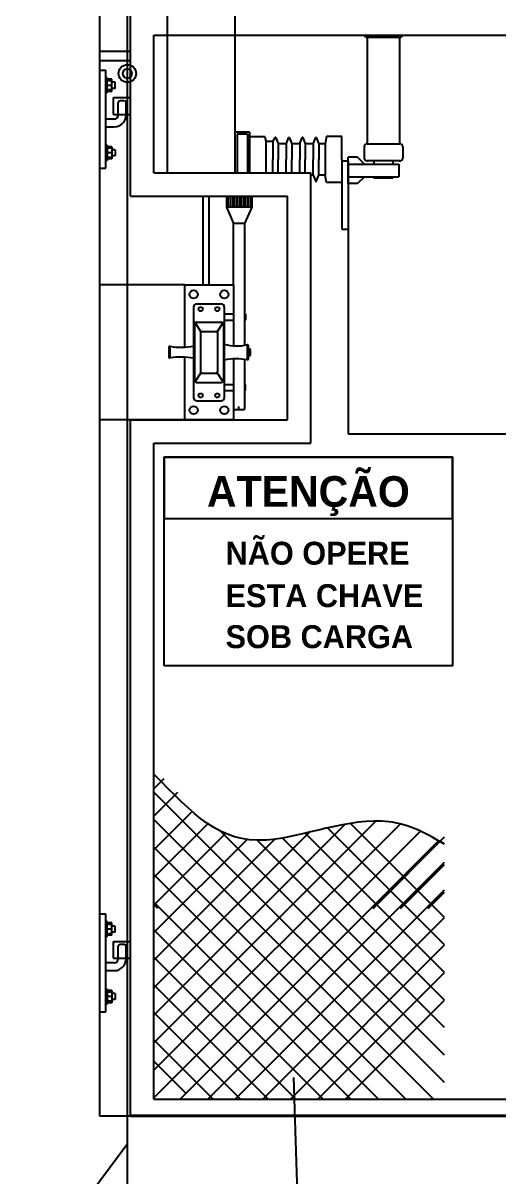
# Model space of a CAD drawing. Header units: metres. Extents: x 4188.7 to 4272.1, y 2012.8 to 2020.9.
# Drawn here: x 4218.562 to 4218.945, y 2016.065 to 2016.994 of the extents above; entities that cross this region are included whole.
import ezdxf

# ---------------------------------------------------------------- set-up
doc = ezdxf.new("R2010")
doc.units = ezdxf.units.M
doc.linetypes.add('DASHDOT', pattern=[25.4, 12.7, -6.35, 0, -6.35])
doc.linetypes.add('HIDDEN', pattern=[9.525, 6.35, -3.175])
for name, color, linetype in [('0e-acionamento', 2, 'Continuous'), ('0E-Arquitetura', 1, 'Continuous'), ('0e-isolador', 2, 'Continuous'), ('0e-seccionadora', 4, 'Continuous'), ('A-FORMATOINTERNO', 22, 'Continuous'), ('A-PARED', 7, 'Continuous'), ('E-ALTATENSAO', 5, 'Continuous'), ('E-EQUIPAMENTOS', 130, 'Continuous'), ('FORMATO_LEGENDA', 7, 'Continuous'), ('MALHA-DE-TERRA', 7, 'Continuous')]:
    doc.layers.add(name, color=color, linetype=linetype)
doc.styles.add('TECHNICBOLD', font='teb_____.pfb')

msp = doc.modelspace()

# ---------------------------------------------------------------- linework, layer by layer
at = {"color": 7}
msp.add_line((4218.54867, 2015.96083), (4218.64602, 2016.0906), dxfattribs=at)
at = {"layer": '0e-acionamento'}
for p, q in [((4218.72604, 2016.85453), (4218.72604, 2016.84564)), ((4218.72604, 2016.85453), (4218.74644, 2016.85453)), ((4218.72735, 2016.85453), (4218.72735, 2016.84564)), ((4218.72913, 2016.85453), (4218.72913, 2016.84564)), ((4218.7309, 2016.85453), (4218.7309, 2016.84564)), ((4218.73268, 2016.85453), (4218.73268, 2016.84564)), ((4218.73446, 2016.85453), (4218.73446, 2016.84564)), ((4218.73624, 2016.85453), (4218.73624, 2016.84564)), ((4218.73802, 2016.85453), (4218.73802, 2016.84564)), ((4218.7398, 2016.85453), (4218.7398, 2016.84564)), ((4218.74158, 2016.85453), (4218.74158, 2016.84564)), ((4218.74335, 2016.85453), (4218.74335, 2016.84564)), ((4218.74513, 2016.85453), (4218.74513, 2016.84564)), ((4218.74644, 2016.85453), (4218.74644, 2016.84564)), ((4218.72604, 2016.84564), (4218.7318, 2016.83253)), ((4218.74644, 2016.84564), (4218.74069, 2016.83253)), ((4218.7318, 2016.78312), (4218.7318, 2016.83253)), ((4218.74069, 2016.83253), (4218.7318, 2016.83253)), ((4218.74069, 2016.83253), (4218.74069, 2016.73444)), ((4218.69227, 2016.78312), (4218.62416, 2016.78312)), ((4218.69227, 2016.78312), (4218.69227, 2016.73289)), ((4218.69227, 2016.78312), (4218.7318, 2016.78312)), ((4218.7318, 2016.78312), (4218.7318, 2016.73396)), ((4218.69968, 2016.76533), (4218.69968, 2016.69222)), ((4218.70215, 2016.7678), (4218.72191, 2016.7678)), ((4218.72439, 2016.76533), (4218.72439, 2016.69222)), ((4218.70089, 2016.7524), (4218.70555, 2016.74529)), ((4218.70228, 2016.75298), (4218.72178, 2016.75298)), ((4218.72318, 2016.7524), (4218.71852, 2016.74529)), ((4218.72439, 2016.75967), (4218.7318, 2016.75967)), ((4218.72439, 2016.75473), (4218.7318, 2016.75473)), ((4218.74069, 2016.75967), (4218.74148, 2016.75967)), ((4218.74069, 2016.75473), (4218.74148, 2016.75473)), ((4218.74148, 2016.75967), (4218.74148, 2016.75473)), ((4218.70031, 2016.75101), (4218.70031, 2016.70654)), ((4218.70525, 2016.74458), (4218.70525, 2016.71297)), ((4218.70624, 2016.74557), (4218.71783, 2016.74557)), ((4218.71882, 2016.74458), (4218.71882, 2016.71297)), ((4218.72376, 2016.75101), (4218.72376, 2016.70654)), ((4218.68012, 2016.73348), (4218.68012, 2016.7243)), ((4218.68064, 2016.73361), (4218.68064, 2016.72417)), ((4218.74286, 2016.73491), (4218.74286, 2016.72264)), ((4218.74353, 2016.73441), (4218.74353, 2016.72314)), ((4218.6796, 2016.73261), (4218.6796, 2016.72517)), ((4218.69227, 2016.7248), (4218.69227, 2016.67443)), ((4218.74353, 2016.73134), (4218.74504, 2016.73134)), ((4218.74491, 2016.72877), (4218.74353, 2016.72877)), ((4218.74353, 2016.72621), (4218.74504, 2016.72621)), ((4218.74491, 2016.73134), (4218.74491, 2016.72621)), ((4218.74523, 2016.73115), (4218.74523, 2016.7264)), ((4218.7318, 2016.72347), (4218.7318, 2016.67443)), ((4218.74069, 2016.72305), (4218.74069, 2016.68305)), ((4218.70555, 2016.71226), (4218.70089, 2016.70515)), ((4218.70624, 2016.71198), (4218.71783, 2016.71198)), ((4218.71852, 2016.71226), (4218.72318, 2016.70515)), ((4218.70228, 2016.70457), (4218.72178, 2016.70457)), ((4218.72439, 2016.70282), (4218.7318, 2016.70282)), ((4218.72439, 2016.69788), (4218.7318, 2016.69788)), ((4218.74069, 2016.70282), (4218.74148, 2016.70282)), ((4218.74069, 2016.69788), (4218.74148, 2016.69788)), ((4218.74148, 2016.69788), (4218.74148, 2016.70282)), ((4218.70215, 2016.68975), (4218.72191, 2016.68975)), ((4218.7318, 2016.6828), (4218.74044, 2016.6828)), ((4218.73617, 2016.6828), (4218.73617, 2016.68521)), ((4218.69227, 2016.67443), (4218.62416, 2016.67443)), ((4218.7318, 2016.67443), (4218.69227, 2016.67443))]:
    msp.add_line(p, q, dxfattribs=at)
at = {"layer": '0e-acionamento', "linetype": 'Continuous'}
msp.add_line((4218.74644, 2016.84564), (4218.72604, 2016.84564), dxfattribs=at)
at = {"layer": '0e-acionamento'}
for centre, radius in [((4218.69968, 2016.77539), 0.00333), ((4218.72439, 2016.77539), 0.00333), ((4218.70534, 2016.76354), 0.00167), ((4218.71873, 2016.76354), 0.00167), ((4218.70534, 2016.69401), 0.00167), ((4218.71873, 2016.69401), 0.00167), ((4218.69968, 2016.68216), 0.00333), ((4218.72439, 2016.68216), 0.00333)]:
    msp.add_circle(centre, radius, dxfattribs=at)
for centre, radius, start, end in [((4218.70215, 2016.76533), 0.00247, 90, 180), ((4218.72191, 2016.76533), 0.00247, 0, 90), ((4218.70228, 2016.75101), 0.00198, 90, 180), ((4218.72178, 2016.75101), 0.00198, 0, 90), ((4218.70624, 2016.74458), 0.000988, 90, 180), ((4218.71783, 2016.74458), 0.000988, 0, 90), ((4218.68059, 2016.73261), 0.000988, 80.0778, 180), ((4218.68956, 2016.78386), 0.05104, 260.0778, 281.44176), ((4218.73422, 2016.77118), 0.0373, 254.71969, 283.55422), ((4218.74302, 2016.73441), 0.000514, 0, 96.3637), ((4218.68059, 2016.72517), 0.000988, 180, 278.83025), ((4218.68949, 2016.66789), 0.05698, 79.69371, 98.83025), ((4218.74504, 2016.73115), 0.000193, 0, 90), ((4218.74504, 2016.7264), 0.000193, 270, 0), ((4218.73428, 2016.68197), 0.04158, 77.95602, 103.77008), ((4218.74302, 2016.72314), 0.000514, 263.6363, 0), ((4218.70228, 2016.70654), 0.00198, 180, 270), ((4218.70624, 2016.71297), 0.000988, 180, 270), ((4218.71783, 2016.71297), 0.000988, 270, 0), ((4218.72178, 2016.70654), 0.00198, 270, 0), ((4218.70215, 2016.69222), 0.00247, 180, 270), ((4218.72191, 2016.69222), 0.00247, 270, 0), ((4218.74044, 2016.68305), 0.000247, 270, 0)]:
    msp.add_arc(centre, radius, start, end, dxfattribs=at)
at = {"layer": '0E-Arquitetura', "color": 1}
for p, q in [((4218.64886, 2016.85453), (4218.64886, 2017.00306)), ((4218.66768, 2016.98424), (4219.54403, 2016.98424)), ((4218.66768, 2016.87335), (4218.66768, 2016.98424)), ((4218.62416, 2016.95613), (4218.6291, 2016.95613)), ((4218.6291, 2016.87708), (4218.6291, 2016.95613)), ((4218.63008, 2016.94985), (4218.6291, 2016.94985)), ((4218.63008, 2016.9377), (4218.63008, 2016.94985)), ((4218.63379, 2016.94872), (4218.63008, 2016.94872)), ((4218.63379, 2016.94748), (4218.63008, 2016.94748)), ((4218.63379, 2016.93884), (4218.63379, 2016.94872)), ((4218.63379, 2016.94378), (4218.63008, 2016.94378)), ((4218.63379, 2016.94007), (4218.63008, 2016.94007)), ((4218.63379, 2016.93884), (4218.63008, 2016.93884)), ((4218.63651, 2016.94625), (4218.63379, 2016.94625)), ((4218.63651, 2016.94131), (4218.63379, 2016.94131)), ((4218.63651, 2016.94131), (4218.63651, 2016.94625)), ((4218.63008, 2016.9377), (4218.6291, 2016.9377)), ((4218.63898, 2016.91974), (4218.63898, 2016.92994)), ((4218.64377, 2016.93142), (4218.64046, 2016.93142)), ((4218.64525, 2016.91974), (4218.64525, 2016.92994)), ((4218.63584, 2016.9166), (4218.6291, 2016.9166)), ((4218.6291, 2016.91033), (4218.63584, 2016.91033)), ((4218.63008, 2016.89551), (4218.6291, 2016.89551)), ((4218.63008, 2016.89551), (4218.63008, 2016.88335)), ((4218.63379, 2016.89437), (4218.63008, 2016.89437)), ((4218.63379, 2016.89314), (4218.63008, 2016.89314)), ((4218.63379, 2016.89437), (4218.63379, 2016.88449)), ((4218.63651, 2016.8919), (4218.63379, 2016.8919)), ((4218.63651, 2016.8919), (4218.63651, 2016.88696)), ((4218.63008, 2016.88335), (4218.6291, 2016.88335)), ((4218.63379, 2016.88943), (4218.63008, 2016.88943)), ((4218.63379, 2016.88573), (4218.63008, 2016.88573)), ((4218.63379, 2016.88449), (4218.63008, 2016.88449)), ((4218.63651, 2016.88696), (4218.63379, 2016.88696)), ((4218.62416, 2016.87708), (4218.6291, 2016.87708)), ((4218.66768, 2016.87335), (4218.79403, 2016.87335)), ((4218.79403, 2016.65561), (4218.79403, 2016.87335)), ((4218.64886, 2016.85453), (4218.77521, 2016.85453)), ((4218.77521, 2016.67443), (4218.77521, 2016.85453)), ((4218.64886, 2016.11422), (4218.64886, 2016.67443)), ((4218.64886, 2016.67443), (4218.77521, 2016.67443)), ((4218.66768, 2016.12727), (4218.66768, 2016.65561)), ((4218.66768, 2016.65561), (4218.79403, 2016.65561)), ((4218.62416, 2016.27649), (4218.6291, 2016.27649)), ((4218.6291, 2016.19745), (4218.6291, 2016.27649)), ((4218.63008, 2016.27022), (4218.6291, 2016.27022)), ((4218.63008, 2016.25807), (4218.63008, 2016.27022)), ((4218.63379, 2016.26908), (4218.63008, 2016.26908)), ((4218.63379, 2016.2592), (4218.63379, 2016.26908)), ((4218.63379, 2016.26785), (4218.63008, 2016.26785)), ((4218.63379, 2016.26414), (4218.63008, 2016.26414)), ((4218.63379, 2016.26044), (4218.63008, 2016.26044)), ((4218.63651, 2016.26661), (4218.63379, 2016.26661)), ((4218.63651, 2016.26167), (4218.63379, 2016.26167)), ((4218.63651, 2016.26167), (4218.63651, 2016.26661)), ((4218.63008, 2016.25807), (4218.6291, 2016.25807)), ((4218.63379, 2016.2592), (4218.63008, 2016.2592)), ((4218.63898, 2016.24011), (4218.63898, 2016.25031)), ((4218.64377, 2016.25179), (4218.64046, 2016.25179)), ((4218.64525, 2016.24011), (4218.64525, 2016.25031)), ((4218.63584, 2016.23697), (4218.6291, 2016.23697)), ((4218.6291, 2016.2307), (4218.63584, 2016.2307)), ((4218.63008, 2016.21587), (4218.6291, 2016.21587)), ((4218.63008, 2016.21587), (4218.63008, 2016.20372)), ((4218.63379, 2016.21474), (4218.63008, 2016.21474)), ((4218.63379, 2016.2135), (4218.63008, 2016.2135)), ((4218.63379, 2016.21474), (4218.63379, 2016.20486)), ((4218.63008, 2016.20372), (4218.6291, 2016.20372)), ((4218.63379, 2016.2098), (4218.63008, 2016.2098)), ((4218.63379, 2016.20609), (4218.63008, 2016.20609)), ((4218.63379, 2016.20486), (4218.63008, 2016.20486)), ((4218.63651, 2016.21227), (4218.63379, 2016.21227)), ((4218.63651, 2016.20733), (4218.63379, 2016.20733)), ((4218.63651, 2016.21227), (4218.63651, 2016.20733)), ((4218.62416, 2016.19745), (4218.6291, 2016.19745)), ((4218.66768, 2016.12727), (4219.54403, 2016.12727)), ((4218.64886, 2016.11422), (4219.56285, 2016.11422)), ((4218.64886, 2016.11346), (4219.56285, 2016.11346))]:
    msp.add_line(p, q, dxfattribs=at)
at = {"layer": '0E-Arquitetura', "color": 252, "linetype": 'HIDDEN', "ltscale": 0.03}
for p, q in [((4218.63527, 2016.93389), (4218.64886, 2016.93389)), ((4218.63527, 2016.92031), (4218.63527, 2016.93389)), ((4218.63527, 2016.92031), (4218.64886, 2016.92031)), ((4218.63527, 2016.25426), (4218.64886, 2016.25426)), ((4218.63527, 2016.24067), (4218.63527, 2016.25426)), ((4218.63527, 2016.24067), (4218.64886, 2016.24067))]:
    msp.add_line(p, q, dxfattribs=at)
at = {"layer": '0E-Arquitetura'}
for p, q in [((4218.66768, 2016.37727), (4218.67597, 2016.38555)), ((4218.90176, 2016.1405), (4218.66768, 2016.37458)), ((4218.66768, 2016.35508), (4218.68707, 2016.37447)), ((4218.66768, 2016.32789), (4218.69859, 2016.3588)), ((4218.89281, 2016.12727), (4218.66768, 2016.3524)), ((4218.66768, 2016.17261), (4218.84627, 2016.3512)), ((4218.66768, 2016.30571), (4218.71105, 2016.34908)), ((4218.66768, 2016.15043), (4218.86612, 2016.34886)), ((4218.66768, 2016.19479), (4218.82142, 2016.34853)), ((4218.90176, 2016.25142), (4218.80754, 2016.34565)), ((4218.90176, 2016.2736), (4218.82604, 2016.34933)), ((4218.66768, 2016.12824), (4218.88241, 2016.34297)), ((4218.66768, 2016.21698), (4218.79291, 2016.34221)), ((4218.66768, 2016.28353), (4218.7253, 2016.34115)), ((4218.66768, 2016.23916), (4218.7651, 2016.33658)), ((4218.66768, 2016.26134), (4218.74267, 2016.33633)), ((4218.6889, 2016.12727), (4218.89696, 2016.33533)), ((4218.90176, 2016.16269), (4218.72159, 2016.34286)), ((4218.90176, 2016.18487), (4218.75094, 2016.33569)), ((4218.90176, 2016.20705), (4218.77127, 2016.33754)), ((4218.90176, 2016.22924), (4218.78958, 2016.34142)), ((4218.84418, 2016.28081), (4218.90176, 2016.33839)), ((4218.87062, 2016.12727), (4218.66768, 2016.33022)), ((4218.71108, 2016.12727), (4218.90176, 2016.31796)), ((4218.86636, 2016.28081), (4218.90176, 2016.31621)), ((4218.84844, 2016.12727), (4218.66768, 2016.30803)), ((4218.73326, 2016.12727), (4218.90176, 2016.29577)), ((4218.88855, 2016.28081), (4218.90176, 2016.29403)), ((4218.82626, 2016.12727), (4218.66768, 2016.28585)), ((4218.67097, 2016.28081), (4218.66768, 2016.2841)), ((4218.75545, 2016.12727), (4218.90176, 2016.27359)), ((4218.80407, 2016.12727), (4218.66768, 2016.26367)), ((4218.77763, 2016.12727), (4218.90176, 2016.25141)), ((4218.78189, 2016.12727), (4218.66768, 2016.24148)), ((4218.79981, 2016.12727), (4218.90176, 2016.22922)), ((4218.75971, 2016.12727), (4218.66768, 2016.2193)), ((4218.822, 2016.12727), (4218.90176, 2016.20704)), ((4218.73752, 2016.12727), (4218.66768, 2016.19712)), ((4218.71534, 2016.12727), (4218.66768, 2016.17493)), ((4218.69316, 2016.13228), (4218.66768, 2016.15775))]:
    msp.add_line(p, q, dxfattribs=at)
at = {"layer": '0E-Arquitetura', "color": 1}
for centre, radius, start, end in [((4218.64046, 2016.92994), 0.00148, 90, 180), ((4218.64377, 2016.92994), 0.00148, 0, 90), ((4218.63584, 2016.91974), 0.00941, 270, 0), ((4218.63584, 2016.91974), 0.00314, 270, 0), ((4218.64046, 2016.25031), 0.00148, 90, 180), ((4218.64377, 2016.25031), 0.00148, 0, 90), ((4218.63584, 2016.24011), 0.00941, 270, 0), ((4218.63584, 2016.24011), 0.00314, 270, 0)]:
    msp.add_arc(centre, radius, start, end, dxfattribs=at)
msp.add_open_spline([(4218.90176, 2016.33251), (4218.88753, 2016.341), (4218.84577, 2016.36319), (4218.7357, 2016.31576), (4218.6998, 2016.35651), (4218.66768, 2016.38894)], degree=3, knots=[0.0154204, 0.0154204, 0.0154204, 0.0154204, 0.1110711, 0.294184, 0.536065, 0.536065, 0.536065, 0.536065], dxfattribs=at)
at = {"layer": '0e-isolador'}
for p, q in [((4218.6785, 2017.08516), (4218.6785, 2016.87335)), ((4218.73285, 2017.08516), (4218.73285, 2016.87335)), ((4218.74479, 2016.90617), (4218.73285, 2016.90617)), ((4218.73285, 2016.90617), (4218.73285, 2016.87335)), ((4218.74303, 2016.90457), (4218.73461, 2016.90457)), ((4218.73461, 2016.90457), (4218.73461, 2016.87335)), ((4218.74303, 2016.90457), (4218.74303, 2016.87335)), ((4218.74479, 2016.90617), (4218.74479, 2016.87335)), ((4218.74479, 2016.88404), (4218.74479, 2016.90256)), ((4218.74479, 2016.88404), (4218.74479, 2016.90256)), ((4218.74479, 2016.90256), (4218.75714, 2016.90256)), ((4218.75714, 2016.90256), (4218.75788, 2016.89846)), ((4218.76338, 2016.89846), (4218.76538, 2016.90168)), ((4218.76583, 2016.90168), (4218.76783, 2016.89664)), ((4218.77425, 2016.89664), (4218.77625, 2016.90168)), ((4218.7767, 2016.90168), (4218.7787, 2016.89664)), ((4218.78512, 2016.89664), (4218.78712, 2016.90168)), ((4218.78757, 2016.90168), (4218.78957, 2016.89664)), ((4218.79599, 2016.89664), (4218.79798, 2016.90168)), ((4218.79844, 2016.90168), (4218.80043, 2016.89664)), ((4218.80655, 2016.90256), (4218.80549, 2016.89664)), ((4218.8189, 2016.90256), (4218.80655, 2016.90256)), ((4218.8189, 2016.88404), (4218.8189, 2016.90256)), ((4218.76338, 2016.89846), (4218.75788, 2016.89846)), ((4218.75788, 2016.89846), (4218.75788, 2016.87335)), ((4218.76338, 2016.89846), (4218.76338, 2016.88404)), ((4218.76783, 2016.89664), (4218.76783, 2016.88404)), ((4218.77425, 2016.89664), (4218.76783, 2016.89664)), ((4218.77425, 2016.89664), (4218.77425, 2016.88404)), ((4218.7787, 2016.89664), (4218.7787, 2016.88404)), ((4218.78512, 2016.89664), (4218.7787, 2016.89664)), ((4218.78512, 2016.89664), (4218.78512, 2016.88404)), ((4218.78957, 2016.89664), (4218.78957, 2016.88404)), ((4218.79599, 2016.89664), (4218.78957, 2016.89664)), ((4218.79599, 2016.89664), (4218.79599, 2016.88404)), ((4218.80043, 2016.89664), (4218.80043, 2016.88404)), ((4218.80549, 2016.89664), (4218.80043, 2016.89664)), ((4218.80549, 2016.89664), (4218.80549, 2016.87144)), ((4218.76338, 2016.87335), (4218.76338, 2016.88404)), ((4218.76783, 2016.87335), (4218.76783, 2016.88404)), ((4218.77425, 2016.87335), (4218.77425, 2016.88404)), ((4218.7787, 2016.87335), (4218.7787, 2016.88404)), ((4218.78512, 2016.87335), (4218.78512, 2016.88404)), ((4218.78957, 2016.87335), (4218.78957, 2016.88404)), ((4218.79599, 2016.87144), (4218.79599, 2016.88404)), ((4218.80043, 2016.87144), (4218.80043, 2016.88404)), ((4218.8189, 2016.88404), (4218.8189, 2016.86551)), ((4218.8189, 2016.88281), (4218.8189, 2016.82796)), ((4218.824, 2016.88281), (4218.8189, 2016.88281)), ((4218.83174, 2016.88585), (4218.824, 2016.88585)), ((4218.824, 2016.86475), (4218.824, 2016.88585)), ((4218.824, 2016.88281), (4218.824, 2016.82796)), ((4218.8372, 2016.88039), (4218.83174, 2016.88585)), ((4218.824, 2016.88039), (4218.86478, 2016.88039)), ((4218.86478, 2016.88039), (4218.86478, 2016.8702)), ((4218.79599, 2016.87144), (4218.79403, 2016.87144)), ((4218.79599, 2016.87144), (4218.79798, 2016.86639)), ((4218.79844, 2016.86639), (4218.80043, 2016.87144)), ((4218.80549, 2016.87144), (4218.80043, 2016.87144)), ((4218.80655, 2016.86551), (4218.80549, 2016.87144)), ((4218.8189, 2016.86551), (4218.80655, 2016.86551)), ((4218.824, 2016.8702), (4218.86478, 2016.8702)), ((4218.83174, 2016.86475), (4218.824, 2016.86475)), ((4218.8372, 2016.8702), (4218.83174, 2016.86475)), ((4218.70709, 2016.85453), (4218.70709, 2016.78312)), ((4218.71203, 2016.85453), (4218.71203, 2016.78312)), ((4218.8189, 2016.82796), (4218.824, 2016.82796))]:
    msp.add_line(p, q, dxfattribs=at)
msp.add_lwpolyline([(4218.64886, 2016.96342), (4218.62416, 2016.96342), (4218.62416, 2016.97139), (4218.64886, 2016.97139)], dxfattribs=at)
for centre, start, end in [((4218.7656, 2016.90159), 23.16005, 156.83995), ((4218.77647, 2016.90159), 23.16005, 156.83995), ((4218.78734, 2016.90159), 23.16005, 156.83995), ((4218.79821, 2016.90159), 23.16005, 156.83995), ((4218.79821, 2016.86649), 203.16005, 336.83995)]:
    msp.add_arc(centre, 0.000247, start, end, dxfattribs=at)
at = {"layer": '0e-seccionadora', "color": 2, "linetype": 'Continuous'}
for p, q in [((4218.86556, 2016.98236), (4218.83946, 2016.98236)), ((4218.83699, 2016.89431), (4218.83699, 2016.88537)), ((4218.86803, 2016.89431), (4218.86803, 2016.88537)), ((4218.86556, 2016.8829), (4218.83946, 2016.8829)), ((4218.84487, 2016.8829), (4218.84487, 2016.88039)), ((4218.86016, 2016.8829), (4218.84487, 2016.8829)), ((4218.86016, 2016.8829), (4218.86016, 2016.88039)), ((4218.84487, 2016.8702), (4218.84487, 2016.86902)), ((4218.86016, 2016.86902), (4218.84487, 2016.86902)), ((4218.86016, 2016.8702), (4218.86016, 2016.86902))]:
    msp.add_line(p, q, dxfattribs=at)
at = {"layer": '0e-seccionadora', "color": 2}
for p, q in [((4218.83946, 2016.98236), (4218.83946, 2016.89678)), ((4218.86556, 2016.98236), (4218.86556, 2016.89678)), ((4218.83946, 2016.89678), (4218.86556, 2016.89678))]:
    msp.add_line(p, q, dxfattribs=at)
at = {"layer": '0e-seccionadora', "color": 2, "linetype": 'Continuous'}
for centre, start, end in [((4218.83946, 2016.98483), 180, 270), ((4218.86556, 2016.98483), 270, 0), ((4218.83946, 2016.88537), 180, 270), ((4218.86556, 2016.88537), 270, 0)]:
    msp.add_arc(centre, 0.00247, start, end, dxfattribs=at)
at = {"layer": '0e-seccionadora', "color": 2}
for centre, start, end in [((4218.83946, 2016.89431), 90, 180), ((4218.86556, 2016.89431), 0, 90)]:
    msp.add_arc(centre, 0.00247, start, end, dxfattribs=at)
at = {"layer": 'A-FORMATOINTERNO', "ltscale": 10}
for radius in [0.00706, 0.00371]:
    msp.add_circle((4218.64631, 2016.95334), radius, dxfattribs=at)
at = {"layer": 'A-PARED'}
for p, q in [((4218.62416, 2016.11346), (4218.62416, 2017.29917)), ((4219.5713, 2016.11346), (4218.62416, 2016.11346))]:
    msp.add_line(p, q, dxfattribs=at)
at = {"layer": 'E-ALTATENSAO'}
for p, q in [((4218.824, 2016.82796), (4218.824, 2016.66316)), ((4218.824, 2016.66316), (4219.12587, 2016.66316))]:
    msp.add_line(p, q, dxfattribs=at)
at = {"layer": 'E-EQUIPAMENTOS'}
for points in [[(4218.67598, 2016.47629), (4218.67598, 2016.64426), (4218.90818, 2016.64426), (4218.90818, 2016.47629)], [(4218.67598, 2016.64426), (4218.67598, 2016.59486), (4218.90818, 2016.59486), (4218.90818, 2016.64426)]]:
    msp.add_lwpolyline(points, close=True, dxfattribs=at)
at = {"layer": 'FORMATO_LEGENDA'}
msp.add_line((4218.78452, 2016.01333), (4218.78039, 2016.14451), dxfattribs=at)
at = {"layer": 'MALHA-DE-TERRA', "color": 1, "linetype": 'DASHDOT', "ltscale": 0.5}
msp.add_line((4218.64631, 2017.30375), (4218.64631, 2016.04847), dxfattribs=at)

# ---------------------------------------------------------------- texts
at = {"layer": 'E-EQUIPAMENTOS', "style": 'TECHNICBOLD'}
for s, height, p in [('ATENÇÃO', 0.024702, (4218.71041, 2016.60431)), ('NÃO OPERE', 0.018472, (4218.7254, 2016.55771)), ('ESTA CHAVE', 0.018472, (4218.7254, 2016.52352)), ('SOB CARGA', 0.018472, (4218.7254, 2016.49046))]:
    msp.add_text(s, height=height, dxfattribs=at).set_placement(p)

doc.saveas('drawing.dxf')
